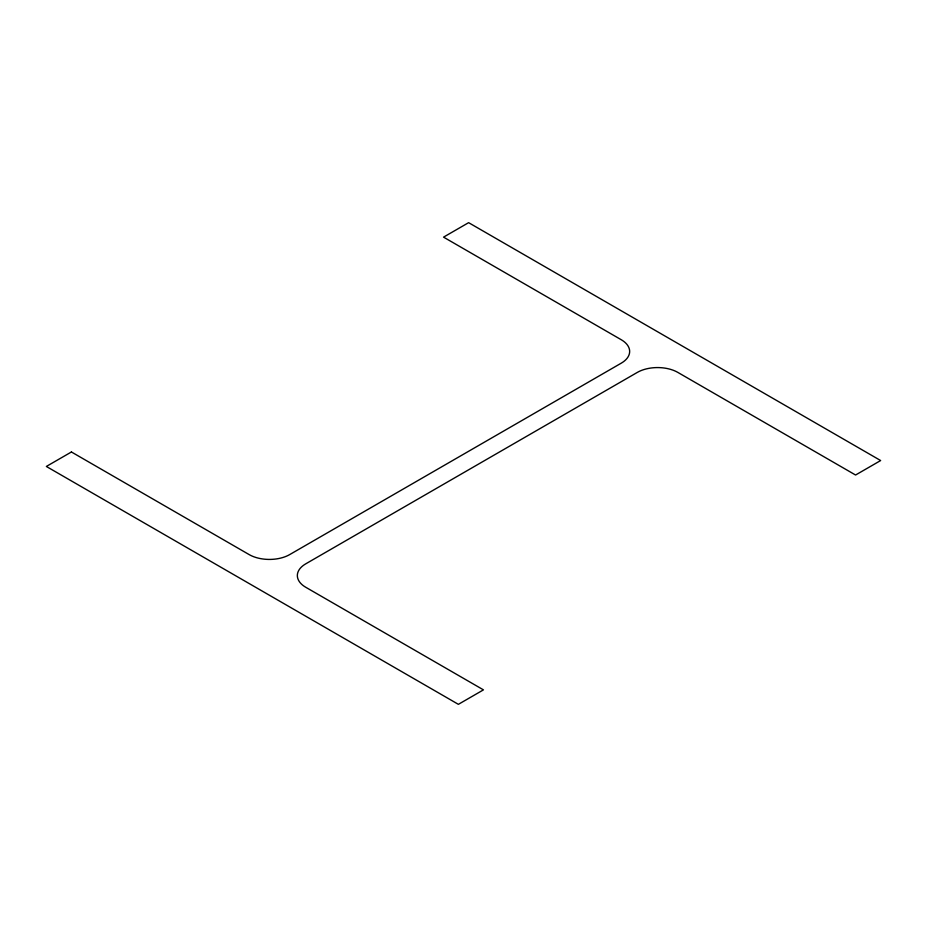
<?xml version="1.0" encoding="UTF-8"?>
<svg xmlns="http://www.w3.org/2000/svg" width="927" height="927" viewBox="0 0 927 927"><rect width="100%" height="100%" fill="white"/><g stroke="black" fill="none" stroke-linecap="round" stroke-linejoin="round"><path stroke-width="1.39" d="M71.425 451.982L46.35 466.455L458.378 704.335L483.454 689.862L305.748 587.266A28.702 16.57 0 0 1 305.748 563.836L637.289 372.422A28.702 16.57 0 0 1 677.869 372.422L855.575 475.018L880.65 460.545L468.622 222.665L443.546 237.138L621.252 339.734A28.702 16.57 0 0 1 621.252 363.164L289.711 554.578A28.702 16.57 0 0 1 249.131 554.578L71.425 451.982"/></g></svg>
